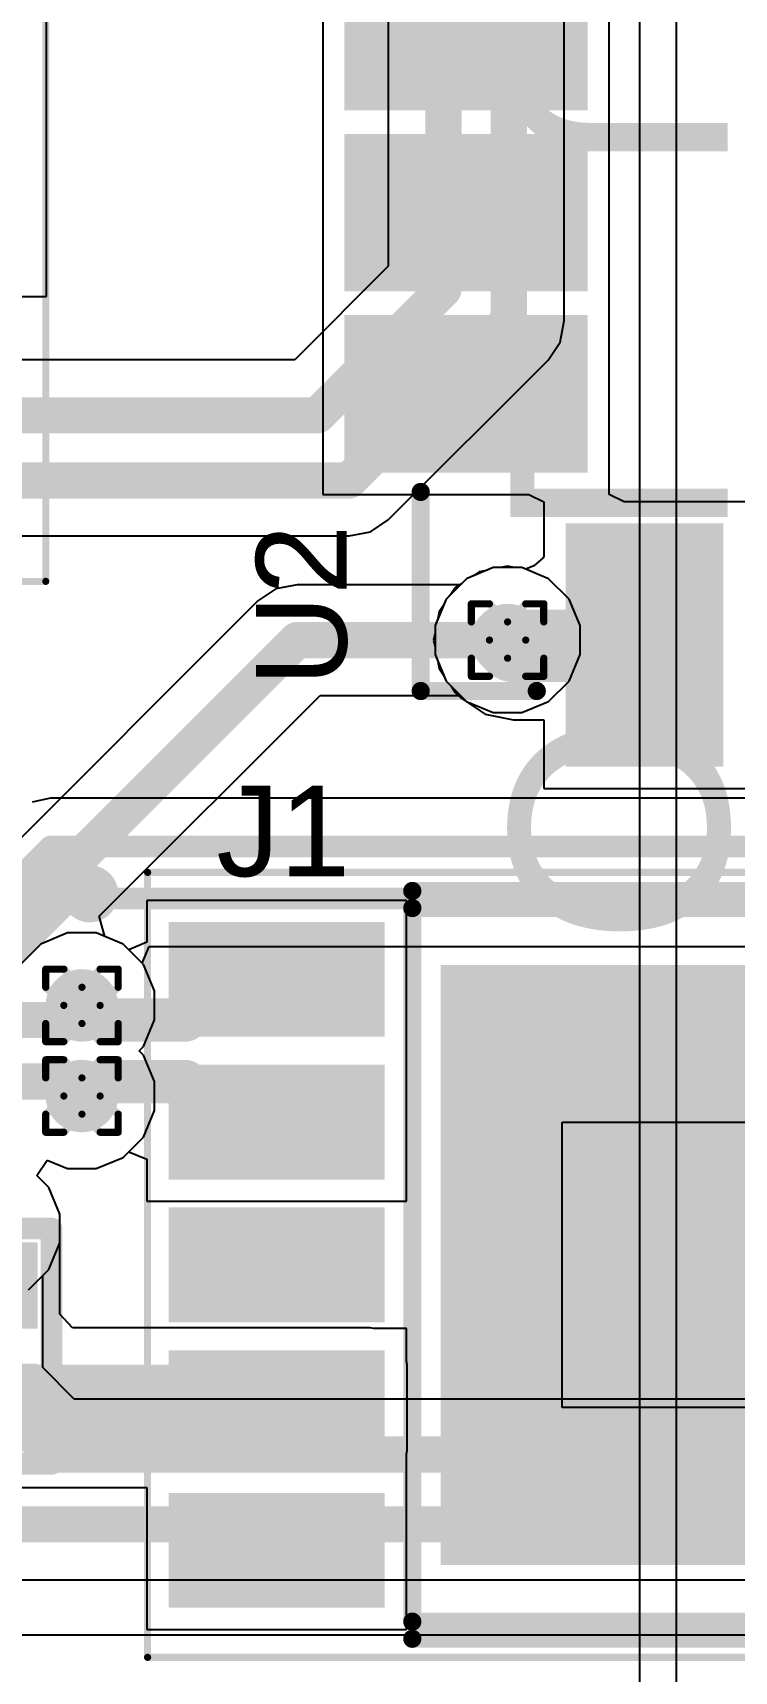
# Model space of a CAD drawing. Header units: inches. Extents: x -13 to 366, y -4 to 120.
# Drawn here: x 10.19 to 15.11, y 12.15 to 23.63 of the extents above; entities that cross this region are included whole.
import ezdxf

# ---------------------------------------------------------------- set-up
doc = ezdxf.new("R2010")
doc.units = ezdxf.units.IN
for name, color, linetype in [('Bottom Layer', 5, 'Continuous'), ('Bottom Overlay', 54, 'Continuous'), ('Drill Drawing', 1, 'Continuous'), ('GND', 16, 'Continuous'), ('Mechanical 15', 56, 'Continuous'), ('Mechanical 16', 56, 'Continuous'), ('Mechanical 4', 56, 'Continuous'), ('POWER', 76, 'Continuous'), ('Top Layer', 1, 'Continuous'), ('Top Overlay', 2, 'Continuous'), ('Top Paste', 8, 'Continuous'), ('Top Solder', 216, 'Continuous'), ('Via Holes', 16, 'Continuous')]:
    doc.layers.add(name, color=color, linetype=linetype)
doc.styles.add('Arial', font='', dxfattribs={"height": 0.2})
doc.styles.get('Arial').set_extended_font_data('Arial')

# ---------------------------------------------------------------- blocks, each defined once
blk = doc.blocks.new('41_SMD_M______12')
at = {"layer": 'Top Layer'}
for points in [[(8, -7.18), (9.5, -7.18), (9.5, -8.08), (8, -8.08)], [(4, -9.63), (4, -8.13), (4.9, -8.13), (4.9, -9.63)], [(5.27, -9.63), (5.27, -8.13), (6.17, -8.13), (6.17, -9.63)], [(6.54, -9.63), (6.54, -8.13), (7.44, -8.13), (7.44, -9.63)]]:
    blk.add_hatch(color=1, dxfattribs=at).paths.add_polyline_path(points)
at = {"layer": 'Top Paste'}
for points in [[(8, -7.18), (9.5, -7.18), (9.5, -8.08), (8, -8.08)], [(4, -9.63), (4, -8.13), (4.9, -8.13), (4.9, -9.63)], [(5.27, -9.63), (5.27, -8.13), (6.17, -8.13), (6.17, -9.63)], [(6.54, -9.63), (6.54, -8.13), (7.44, -8.13), (7.44, -9.63)]]:
    blk.add_hatch(color=8, dxfattribs=at).paths.add_polyline_path(points)
at = {"layer": 'Top Solder'}
for points in [[(7.898, -7.078), (9.602, -7.078), (9.602, -8.182), (7.898, -8.182)], [(3.898, -9.732), (3.898, -8.028), (5.002, -8.028), (5.002, -9.732)], [(5.168, -9.732), (5.168, -8.028), (6.272, -8.028), (6.272, -9.732)], [(6.438, -9.732), (6.438, -8.028), (7.542, -8.028), (7.542, -9.732)]]:
    blk.add_hatch(color=216, dxfattribs=at).paths.add_polyline_path(points)
at = {"layer": 'Top Overlay', "const_width": 0.127}
for points in [[(9.072, -9.197), (9.072, -8.384)], [(9.072, -9.197), (7.677, -9.197)]]:
    blk.add_lwpolyline(points, dxfattribs=at)
at = {"layer": 'Top Overlay', "const_width": 0.0635}
for points in [[(9.04, -8.384, 1), (9.104, -8.384, 1)], [(7.645, -9.197, 1), (7.709, -9.197, 1)], [(9.04, -9.197, 1), (9.104, -9.197, 1)], [(9.04, -9.197, 1), (9.104, -9.197, 1)]]:
    blk.add_lwpolyline(points, format="xyb", close=True, dxfattribs=at)
blk = doc.blocks.new('VREG_LM5017MR_NOPB_21')
at = {"layer": 'Mechanical 15', "const_width": 0.05}
for points in [[(3.725, 2.7), (-3.725, 2.7)], [(3.725, -2.7), (3.725, 2.7)]]:
    blk.add_lwpolyline(points, dxfattribs=at)
at = {"layer": 'Mechanical 15', "const_width": 0.025}
blk.add_lwpolyline([(3.712, 2.7, 1), (3.737, 2.7, 1)], format="xyb", close=True, dxfattribs=at)
blk.add_lwpolyline([(3.712, 2.7, 1), (3.737, 2.7, 1)], format="xyb", close=True, dxfattribs=at)
blk = doc.blocks.new('_SOP100P600X160_11N_24')
at = {"layer": 'Top Layer'}
for points in [[(-3.405, 2.3), (-2.095, 2.3), (-2.095, 1.7), (-3.405, 1.7)], [(2.095, 2.3), (3.405, 2.3), (3.405, 1.7), (2.095, 1.7)], [(-1.5, 2), (1.5, 2), (1.5, -2), (-1.5, -2)], [(-3.405, 1.3), (-2.095, 1.3), (-2.095, 0.7), (-3.405, 0.7)], [(2.095, 1.3), (3.405, 1.3), (3.405, 0.7), (2.095, 0.7)], [(-3.405, 0.3), (-2.095, 0.3), (-2.095, -0.3), (-3.405, -0.3)], [(2.095, 0.3), (3.405, 0.3), (3.405, -0.3), (2.095, -0.3)], [(-3.405, -0.7), (-2.095, -0.7), (-2.095, -1.3), (-3.405, -1.3)], [(2.095, -0.7), (3.405, -0.7), (3.405, -1.3), (2.095, -1.3)], [(-3.405, -1.7), (-2.095, -1.7), (-2.095, -2.3), (-3.405, -2.3)], [(2.095, -1.7), (3.405, -1.7), (3.405, -2.3), (2.095, -2.3)]]:
    blk.add_hatch(color=1, dxfattribs=at).paths.add_polyline_path(points)
at = {"layer": 'Top Paste'}
for points in [[(-3.405, 2.3), (-2.095, 2.3), (-2.095, 1.7), (-3.405, 1.7)], [(2.095, 2.3), (3.405, 2.3), (3.405, 1.7), (2.095, 1.7)], [(-1.5, 2), (1.5, 2), (1.5, -2), (-1.5, -2)], [(-3.405, 1.3), (-2.095, 1.3), (-2.095, 0.7), (-3.405, 0.7)], [(2.095, 1.3), (3.405, 1.3), (3.405, 0.7), (2.095, 0.7)], [(-3.405, 0.3), (-2.095, 0.3), (-2.095, -0.3), (-3.405, -0.3)], [(2.095, 0.3), (3.405, 0.3), (3.405, -0.3), (2.095, -0.3)], [(-3.405, -0.7), (-2.095, -0.7), (-2.095, -1.3), (-3.405, -1.3)], [(2.095, -0.7), (3.405, -0.7), (3.405, -1.3), (2.095, -1.3)], [(-3.405, -1.7), (-2.095, -1.7), (-2.095, -2.3), (-3.405, -2.3)], [(2.095, -1.7), (3.405, -1.7), (3.405, -2.3), (2.095, -2.3)]]:
    blk.add_hatch(color=8, dxfattribs=at).paths.add_polyline_path(points)
at = {"layer": 'Top Solder'}
for points in [[(-3.507, 2.402), (-1.993, 2.402), (-1.993, 1.598), (-3.507, 1.598)], [(1.993, 2.402), (3.507, 2.402), (3.507, 1.598), (1.993, 1.598)], [(-1.602, 2.102), (1.602, 2.102), (1.602, -2.102), (-1.602, -2.102)], [(-3.507, 1.402), (-1.993, 1.402), (-1.993, 0.598), (-3.507, 0.598)], [(1.993, 1.402), (3.507, 1.402), (3.507, 0.598), (1.993, 0.598)], [(-3.507, 0.402), (-1.993, 0.402), (-1.993, -0.402), (-3.507, -0.402)], [(1.993, 0.402), (3.507, 0.402), (3.507, -0.402), (1.993, -0.402)], [(-3.507, -0.598), (-1.993, -0.598), (-1.993, -1.402), (-3.507, -1.402)], [(1.993, -0.598), (3.507, -0.598), (3.507, -1.402), (1.993, -1.402)], [(-3.507, -1.598), (-1.993, -1.598), (-1.993, -2.402), (-3.507, -2.402)], [(1.993, -1.598), (3.507, -1.598), (3.507, -2.402), (1.993, -2.402)]]:
    blk.add_hatch(color=216, dxfattribs=at).paths.add_polyline_path(points)
at = {"layer": 'Mechanical 16', "const_width": 0.05}
for points in [[(-3.655, 2.75), (3.655, 2.75)], [(-3.655, -2.75), (-3.655, 2.75)], [(3.655, -2.75), (3.655, 2.75)], [(-3.655, -2.75), (3.655, -2.75)]]:
    blk.add_lwpolyline(points, dxfattribs=at)
at = {"layer": 'Mechanical 16', "const_width": 0.025}
for points in [[(-3.667, 2.75, 1), (-3.642, 2.75, 1)], [(-3.667, 2.75, 1), (-3.642, 2.75, 1)], [(3.642, 2.75, 1), (3.667, 2.75, 1)], [(3.642, 2.75, 1), (3.667, 2.75, 1)], [(-3.667, -2.75, 1), (-3.642, -2.75, 1)], [(-3.667, -2.75, 1), (-3.642, -2.75, 1)], [(3.642, -2.75, 1), (3.667, -2.75, 1)], [(3.642, -2.75, 1), (3.667, -2.75, 1)]]:
    blk.add_lwpolyline(points, format="xyb", close=True, dxfattribs=at)
at = {"layer": 'Mechanical 4'}
for points, const_width in [([(-3.96, 2.6, 1), (-4.16, 2.6, 1)], 0.2), ([(-3.96, 2.6, 1), (-4.16, 2.6, 1)], 0.2), ([(-4.21, 2.6, 1), (-4.11, 2.6, 1)], 0.1), ([(-4.21, 2.6, 1), (-4.11, 2.6, 1)], 0.1), ([(-4.01, 2.6, 1), (-3.91, 2.6, 1)], 0.1), ([(-4.01, 2.6, 1), (-3.91, 2.6, 1)], 0.1), ([(-1.832, 2.5, 1), (-1.768, 2.5, 1)], 0.0635), ([(-1.832, 2.5, 1), (-1.768, 2.5, 1)], 0.0635), ([(-1.832, 2.5, 1), (-1.768, 2.5, 1)], 0.0635), ([(-1.832, 2.5, 1), (-1.768, 2.5, 1)], 0.0635), ([(1.768, 2.5, 1), (1.832, 2.5, 1)], 0.0635), ([(1.768, 2.5, 1), (1.832, 2.5, 1)], 0.0635), ([(1.768, 2.5, 1), (1.832, 2.5, 1)], 0.0635), ([(1.768, 2.5, 1), (1.832, 2.5, 1)], 0.0635), ([(-1.832, -2.5, 1), (-1.768, -2.5, 1)], 0.0635), ([(-1.832, -2.5, 1), (-1.768, -2.5, 1)], 0.0635), ([(-1.832, -2.5, 1), (-1.768, -2.5, 1)], 0.0635), ([(-1.832, -2.5, 1), (-1.768, -2.5, 1)], 0.0635), ([(1.768, -2.5, 1), (1.832, -2.5, 1)], 0.0635), ([(1.768, -2.5, 1), (1.832, -2.5, 1)], 0.0635), ([(1.768, -2.5, 1), (1.832, -2.5, 1)], 0.0635), ([(1.768, -2.5, 1), (1.832, -2.5, 1)], 0.0635)]:
    blk.add_lwpolyline(points, format="xyb", close=True, dxfattribs=dict(at, const_width=const_width))
at = {"layer": 'Mechanical 4', "const_width": 0.127}
for points in [[(-1.8, 2.5), (1.8, 2.5)], [(-1.8, -2.5), (-1.8, 2.5)], [(-1.8, 2.5), (1.8, 2.5)], [(-1.8, -2.5), (-1.8, 2.5)], [(1.8, -2.5), (1.8, 2.5)], [(1.8, -2.5), (1.8, 2.5)], [(-1.8, -2.5), (1.8, -2.5)], [(-1.8, -2.5), (1.8, -2.5)]]:
    blk.add_lwpolyline(points, dxfattribs=at)
at = {"layer": 'Top Overlay'}
for points, const_width in [([(-3.96, 2.6, 1), (-4.16, 2.6, 1)], 0.2), ([(-4.21, 2.6, 1), (-4.11, 2.6, 1)], 0.1), ([(-4.01, 2.6, 1), (-3.91, 2.6, 1)], 0.1), ([(-1.832, 2.62, 1), (-1.768, 2.62, 1)], 0.0635), ([(1.768, 2.62, 1), (1.832, 2.62, 1)], 0.0635), ([(-1.832, -2.62, 1), (-1.768, -2.62, 1)], 0.0635), ([(1.768, -2.62, 1), (1.832, -2.62, 1)], 0.0635)]:
    blk.add_lwpolyline(points, format="xyb", close=True, dxfattribs=dict(at, const_width=const_width))
at = {"layer": 'Top Overlay', "const_width": 0.127}
for points in [[(-1.8, 2.62), (1.8, 2.62)], [(-1.8, -2.62), (1.8, -2.62)]]:
    blk.add_lwpolyline(points, dxfattribs=at)
at = {"layer": 'Top Paste'}
for p, q in [((-0.75, -1), (-0.75, 1)), ((-0.75, 1), (0.75, 1)), ((0.75, 1), (0.75, -1)), ((0.75, -1), (-0.75, -1))]:
    blk.add_line(p, q, dxfattribs=at)
blk = doc.blocks.new('R_0402_L_49')
at = {"layer": 'Top Layer'}
for points in [[(-0.6, 0.25), (-0.2, 0.25), (-0.2, -0.25), (-0.6, -0.25)], [(0.25, 0.25), (0.65, 0.25), (0.65, -0.25), (0.25, -0.25)]]:
    blk.add_hatch(color=1, dxfattribs=at).paths.add_polyline_path(points)
at = {"layer": 'Top Paste'}
for points in [[(-0.6, 0.25), (-0.2, 0.25), (-0.2, -0.25), (-0.6, -0.25)], [(0.25, 0.25), (0.65, 0.25), (0.65, -0.25), (0.25, -0.25)]]:
    blk.add_hatch(color=8, dxfattribs=at).paths.add_polyline_path(points)
at = {"layer": 'Top Solder'}
for points in [[(-0.702, 0.352), (-0.098, 0.352), (-0.098, -0.352), (-0.702, -0.352)], [(0.148, 0.352), (0.752, 0.352), (0.752, -0.352), (0.148, -0.352)]]:
    blk.add_hatch(color=216, dxfattribs=at).paths.add_polyline_path(points)
at = {"layer": 'Mechanical 15'}
for points, const_width in [([(0.127, 0, 1), (-0.127, 0, 1)], 0.0254), ([(-0.006, 0.2, 1), (0.006, 0.2, 1)], 0.0127), ([(-0.206, 0, 1), (-0.194, 0, 1)], 0.0127), ([(-0.133, 0, 1), (-0.121, 0, 1)], 0.0127), ([(0.121, 0, 1), (0.133, 0, 1)], 0.0127), ([(0.194, 0, 1), (0.206, 0, 1)], 0.0127), ([(-0.006, -0.2, 1), (0.006, -0.2, 1)], 0.0127)]:
    blk.add_lwpolyline(points, format="xyb", close=True, dxfattribs=dict(at, const_width=const_width))
at = {"layer": 'Mechanical 15', "const_width": 0.0254}
for points in [[(0, 0.2), (0, -0.2)], [(-0.2, 0), (0.2, 0)]]:
    blk.add_lwpolyline(points, dxfattribs=at)
at = {"layer": 'Top Overlay', "const_width": 0.152}
for points in [[(-0.8, 0.45), (0.85, 0.45)], [(-0.8, 0.45), (-0.8, -0.45)], [(0.85, 0.45), (0.85, -0.45)], [(-0.8, -0.45), (0.85, -0.45)]]:
    blk.add_lwpolyline(points, dxfattribs=at)
at = {"layer": 'Top Overlay', "const_width": 0.0762}
for points in [[(-0.838, 0.45, 1), (-0.762, 0.45, 1)], [(-0.838, 0.45, 1), (-0.762, 0.45, 1)], [(0.812, 0.45, 1), (0.888, 0.45, 1)], [(0.812, 0.45, 1), (0.888, 0.45, 1)], [(-0.838, -0.45, 1), (-0.762, -0.45, 1)], [(-0.838, -0.45, 1), (-0.762, -0.45, 1)], [(0.812, -0.45, 1), (0.888, -0.45, 1)], [(0.812, -0.45, 1), (0.888, -0.45, 1)]]:
    blk.add_lwpolyline(points, format="xyb", close=True, dxfattribs=at)

msp = doc.modelspace()

# ---------------------------------------------------------------- hatches: boundary and pattern name
at = {"layer": 'Bottom Layer'}
h = msp.add_hatch(color=5, dxfattribs=at)
edge = h.paths.add_edge_path()
edge.add_arc((13.519, 19.372), 0.254, 0, 360)
h = msp.add_hatch(color=5, dxfattribs=at)
edge = h.paths.add_edge_path()
edge.add_arc((10.537, 16.812), 0.254, 0, 360)
h = msp.add_hatch(color=5, dxfattribs=at)
edge = h.paths.add_edge_path()
edge.add_arc((10.537, 16.177), 0.254, 0, 360)
at = {"layer": 'GND'}
h = msp.add_hatch(color=16, dxfattribs=at)
edge = h.paths.add_edge_path()
edge.add_arc((13.519, 19.372), 0.254, 0, 360)
h = msp.add_hatch(color=16, dxfattribs=at)
edge = h.paths.add_edge_path()
edge.add_arc((10.537, 16.812), 0.254, 0, 360)
h = msp.add_hatch(color=16, dxfattribs=at)
edge = h.paths.add_edge_path()
edge.add_arc((10.537, 16.177), 0.254, 0, 360)
at = {"layer": 'POWER'}
h = msp.add_hatch(color=76, dxfattribs=at)
edge = h.paths.add_edge_path()
edge.add_arc((13.519, 19.372), 0.254, 0, 360)
h = msp.add_hatch(color=76, dxfattribs=at)
edge = h.paths.add_edge_path()
edge.add_arc((10.537, 16.812), 0.254, 0, 360)
h = msp.add_hatch(color=76, dxfattribs=at)
edge = h.paths.add_edge_path()
edge.add_arc((10.537, 16.177), 0.254, 0, 360)
at = {"layer": 'Top Layer'}
h = msp.add_hatch(color=1, dxfattribs=at)
edge = h.paths.add_edge_path()
edge.add_arc((13.519, 19.372), 0.254, 0, 360)
h = msp.add_hatch(color=1, dxfattribs=at)
edge = h.paths.add_edge_path()
edge.add_arc((10.537, 16.812), 0.254, 0, 360)
h = msp.add_hatch(color=1, dxfattribs=at)
edge = h.paths.add_edge_path()
edge.add_arc((10.537, 16.177), 0.254, 0, 360)
msp.add_hatch(color=1, dxfattribs=at).paths.add_polyline_path([(8.353, 13.694), (12.557, 13.694), (12.557, 14.294), (8.353, 14.294)])
at = {"layer": 'Via Holes'}
h = msp.add_hatch(color=7, dxfattribs=at)
edge = h.paths.add_edge_path()
edge.add_arc((13.519, 19.372), 0.127, 0, 360)
h = msp.add_hatch(color=7, dxfattribs=at)
edge = h.paths.add_edge_path()
edge.add_arc((10.537, 16.812), 0.127, 0, 360)
h = msp.add_hatch(color=7, dxfattribs=at)
edge = h.paths.add_edge_path()
edge.add_arc((10.537, 16.177), 0.127, 0, 360)

# ---------------------------------------------------------------- linework, layer by layer
at = {"layer": 'Bottom Layer'}
for p, q in [((13.917, 21.609), (13.917, 36.057)), ((12.682, 24.616), (12.682, 21.991)), ((12.682, 21.991), (12.028, 21.336)), ((13.887, 21.46), (13.917, 21.609)), ((13.803, 21.334), (13.887, 21.46)), ((12.028, 21.336), (3.927, 21.336)), ((12.684, 20.215), (13.803, 21.334)), ((12.558, 20.131), (12.684, 20.215)), ((8.709, 20.102), (12.409, 20.102)), ((12.409, 20.102), (12.558, 20.131)), ((13.418, 19.88), (13.232, 19.802)), ((13.62, 19.88), (13.418, 19.88)), ((13.807, 19.802), (13.62, 19.88)), ((12.045, 19.76), (11.896, 19.73)), ((13.189, 19.76), (12.045, 19.76)), ((13.232, 19.802), (13.189, 19.76)), ((13.95, 19.659), (13.807, 19.802)), ((11.77, 19.646), (9.855, 17.731)), ((11.896, 19.73), (11.77, 19.646)), ((14.027, 19.473), (13.95, 19.659)), ((14.027, 19.271), (14.027, 19.473)), ((13.95, 19.084), (14.027, 19.271)), ((13.807, 18.941), (13.95, 19.084)), ((10.659, 17.437), (12.206, 18.983)), ((12.206, 18.983), (13.189, 18.983)), ((13.189, 18.983), (13.232, 18.941)), ((13.232, 18.941), (13.418, 18.864)), ((13.418, 18.864), (13.62, 18.864)), ((13.62, 18.864), (13.807, 18.941)), ((10.697, 17.295), (10.659, 17.437)), ((10.825, 17.242), (10.697, 17.295)), ((10.968, 17.099), (10.825, 17.242)), ((11.045, 16.913), (10.968, 17.099)), ((11.045, 16.71), (11.045, 16.913)), ((10.968, 16.524), (11.045, 16.71)), ((10.938, 16.494), (10.968, 16.524)), ((10.968, 16.464), (10.938, 16.494)), ((11.045, 16.278), (10.968, 16.464)), ((11.045, 16.075), (11.045, 16.278)), ((10.968, 15.889), (11.045, 16.075)), ((10.825, 15.746), (10.968, 15.889)), ((10.638, 15.669), (10.825, 15.746)), ((10.221, 15.62), (10.293, 15.728)), ((10.305, 15.536), (10.221, 15.62)), ((10.293, 15.728), (10.436, 15.669)), ((10.436, 15.669), (10.638, 15.669)), ((10.382, 15.35), (10.305, 15.536)), ((10.382, 15.148), (10.382, 15.35)), ((10.305, 14.961), (10.382, 15.148)), ((10.263, 14.919), (10.305, 14.961)), ((10.263, 14.274), (10.263, 14.919)), ((10.483, 14.054), (10.263, 14.274)), ((15.996, 14.054), (10.483, 14.054)), ((6.783, 12.788), (15.609, 12.788)), ((15.818, 12.399), (9.243, 12.399))]:
    msp.add_line(p, q, dxfattribs=at)
at = {"layer": 'Bottom Layer', "const_width": 0.254}
for points in [[(13.071, 21.83), (13.071, 36.53)], [(13.528, 21.609), (13.528, 36.218)], [(12.188, 20.947), (13.071, 21.83)], [(12.409, 20.49), (13.528, 21.609)], [(3.927, 20.947), (12.188, 20.947)], [(4.178, 20.49), (12.409, 20.49)], [(10.016, 17.343), (12.045, 19.372)], [(12.045, 19.372), (13.519, 19.372)], [(10.381, 16.71), (10.482, 16.812)], [(10.482, 16.812), (10.537, 16.812)], [(4.756, 16.71), (10.381, 16.71)], [(4.935, 16.278), (10.381, 16.278)], [(10.381, 16.278), (10.482, 16.177)], [(10.482, 16.177), (10.537, 16.177)], [(9.874, 14.113), (10.322, 13.665)], [(10.322, 13.665), (15.996, 13.665)], [(6.453, 13.176), (15.77, 13.176)]]:
    msp.add_lwpolyline(points, dxfattribs=at)
at = {"layer": 'Bottom Layer', "const_width": 0.127}
for points in [[(13.007, 21.83, 1), (13.134, 21.83, 1)], [(13.007, 21.83, 1), (13.134, 21.83, 1)], [(13.465, 21.609, 1), (13.592, 21.609, 1)], [(13.465, 21.609, 1), (13.592, 21.609, 1)], [(12.125, 20.947, 1), (12.252, 20.947, 1)], [(12.125, 20.947, 1), (12.252, 20.947, 1)], [(12.346, 20.49, 1), (12.473, 20.49, 1)], [(12.346, 20.49, 1), (12.473, 20.49, 1)], [(11.981, 19.372, 1), (12.108, 19.372, 1)], [(11.981, 19.372, 1), (12.108, 19.372, 1)], [(13.456, 19.372, 1), (13.583, 19.372, 1)], [(10.419, 16.812, 1), (10.546, 16.812, 1)], [(10.419, 16.812, 1), (10.546, 16.812, 1)], [(10.474, 16.812, 1), (10.601, 16.812, 1)], [(10.317, 16.71, 1), (10.444, 16.71, 1)], [(10.317, 16.71, 1), (10.444, 16.71, 1)], [(10.317, 16.278, 1), (10.444, 16.278, 1)], [(10.317, 16.278, 1), (10.444, 16.278, 1)], [(10.419, 16.177, 1), (10.546, 16.177, 1)], [(10.419, 16.177, 1), (10.546, 16.177, 1)], [(10.474, 16.177, 1), (10.601, 16.177, 1)], [(10.259, 13.665, 1), (10.386, 13.665, 1)], [(10.259, 13.665, 1), (10.386, 13.665, 1)]]:
    msp.add_lwpolyline(points, format="xyb", close=True, dxfattribs=at)
at = {"layer": 'Drill Drawing', "const_width": 0.0508}
for points in [[(13.265, 19.499), (13.265, 19.626)], [(13.265, 19.626), (13.392, 19.626)], [(13.392, 19.626), (13.519, 19.499)], [(13.519, 19.499), (13.646, 19.626)], [(13.646, 19.626), (13.773, 19.626)], [(13.773, 19.499), (13.773, 19.626)], [(13.265, 19.499), (13.392, 19.372)], [(13.646, 19.372), (13.773, 19.499)], [(13.265, 19.245), (13.392, 19.372)], [(13.646, 19.372), (13.773, 19.245)], [(13.265, 19.118), (13.265, 19.245)], [(13.392, 19.118), (13.519, 19.245)], [(13.519, 19.245), (13.646, 19.118)], [(13.773, 19.118), (13.773, 19.245)], [(13.265, 19.118), (13.392, 19.118)], [(13.646, 19.118), (13.773, 19.118)], [(10.283, 16.939), (10.283, 17.066)], [(10.283, 17.066), (10.41, 17.066)], [(10.41, 17.066), (10.537, 16.939)], [(10.537, 16.939), (10.664, 17.066)], [(10.664, 17.066), (10.791, 17.066)], [(10.791, 16.939), (10.791, 17.066)], [(10.283, 16.939), (10.41, 16.812)], [(10.664, 16.812), (10.791, 16.939)], [(10.283, 16.685), (10.41, 16.812)], [(10.664, 16.812), (10.791, 16.685)], [(10.283, 16.558), (10.283, 16.685)], [(10.41, 16.558), (10.537, 16.685)], [(10.537, 16.685), (10.664, 16.558)], [(10.791, 16.558), (10.791, 16.685)], [(10.283, 16.558), (10.41, 16.558)], [(10.664, 16.558), (10.791, 16.558)], [(10.283, 16.304), (10.283, 16.431)], [(10.283, 16.431), (10.41, 16.431)], [(10.41, 16.431), (10.537, 16.304)], [(10.537, 16.304), (10.664, 16.431)], [(10.664, 16.431), (10.791, 16.431)], [(10.791, 16.304), (10.791, 16.431)], [(10.283, 16.304), (10.41, 16.177)], [(10.664, 16.177), (10.791, 16.304)], [(10.283, 16.05), (10.41, 16.177)], [(10.664, 16.177), (10.791, 16.05)], [(10.283, 15.923), (10.283, 16.05)], [(10.41, 15.923), (10.537, 16.05)], [(10.537, 16.05), (10.664, 15.923)], [(10.791, 15.923), (10.791, 16.05)], [(10.283, 15.923), (10.41, 15.923)], [(10.664, 15.923), (10.791, 15.923)]]:
    msp.add_lwpolyline(points, dxfattribs=at)
at = {"layer": 'Drill Drawing', "const_width": 0.0254}
for points in [[(13.253, 19.626, 1), (13.278, 19.626, 1)], [(13.253, 19.626, 1), (13.278, 19.626, 1)], [(13.38, 19.626, 1), (13.405, 19.626, 1)], [(13.38, 19.626, 1), (13.405, 19.626, 1)], [(13.634, 19.626, 1), (13.659, 19.626, 1)], [(13.634, 19.626, 1), (13.659, 19.626, 1)], [(13.761, 19.626, 1), (13.786, 19.626, 1)], [(13.761, 19.626, 1), (13.786, 19.626, 1)], [(13.253, 19.499, 1), (13.278, 19.499, 1)], [(13.253, 19.499, 1), (13.278, 19.499, 1)], [(13.507, 19.499, 1), (13.532, 19.499, 1)], [(13.507, 19.499, 1), (13.532, 19.499, 1)], [(13.761, 19.499, 1), (13.786, 19.499, 1)], [(13.761, 19.499, 1), (13.786, 19.499, 1)], [(13.38, 19.372, 1), (13.405, 19.372, 1)], [(13.38, 19.372, 1), (13.405, 19.372, 1)], [(13.634, 19.372, 1), (13.659, 19.372, 1)], [(13.634, 19.372, 1), (13.659, 19.372, 1)], [(13.253, 19.245, 1), (13.278, 19.245, 1)], [(13.253, 19.245, 1), (13.278, 19.245, 1)], [(13.507, 19.245, 1), (13.532, 19.245, 1)], [(13.507, 19.245, 1), (13.532, 19.245, 1)], [(13.761, 19.245, 1), (13.786, 19.245, 1)], [(13.761, 19.245, 1), (13.786, 19.245, 1)], [(13.253, 19.118, 1), (13.278, 19.118, 1)], [(13.253, 19.118, 1), (13.278, 19.118, 1)], [(13.38, 19.118, 1), (13.405, 19.118, 1)], [(13.38, 19.118, 1), (13.405, 19.118, 1)], [(13.634, 19.118, 1), (13.659, 19.118, 1)], [(13.634, 19.118, 1), (13.659, 19.118, 1)], [(13.761, 19.118, 1), (13.786, 19.118, 1)], [(13.761, 19.118, 1), (13.786, 19.118, 1)], [(10.271, 17.066, 1), (10.296, 17.066, 1)], [(10.271, 17.066, 1), (10.296, 17.066, 1)], [(10.398, 17.066, 1), (10.423, 17.066, 1)], [(10.398, 17.066, 1), (10.423, 17.066, 1)], [(10.652, 17.066, 1), (10.677, 17.066, 1)], [(10.652, 17.066, 1), (10.677, 17.066, 1)], [(10.779, 17.066, 1), (10.804, 17.066, 1)], [(10.779, 17.066, 1), (10.804, 17.066, 1)], [(10.271, 16.939, 1), (10.296, 16.939, 1)], [(10.271, 16.939, 1), (10.296, 16.939, 1)], [(10.525, 16.939, 1), (10.55, 16.939, 1)], [(10.525, 16.939, 1), (10.55, 16.939, 1)], [(10.779, 16.939, 1), (10.804, 16.939, 1)], [(10.779, 16.939, 1), (10.804, 16.939, 1)], [(10.398, 16.812, 1), (10.423, 16.812, 1)], [(10.398, 16.812, 1), (10.423, 16.812, 1)], [(10.652, 16.812, 1), (10.677, 16.812, 1)], [(10.652, 16.812, 1), (10.677, 16.812, 1)], [(10.271, 16.685, 1), (10.296, 16.685, 1)], [(10.271, 16.685, 1), (10.296, 16.685, 1)], [(10.525, 16.685, 1), (10.55, 16.685, 1)], [(10.525, 16.685, 1), (10.55, 16.685, 1)], [(10.779, 16.685, 1), (10.804, 16.685, 1)], [(10.779, 16.685, 1), (10.804, 16.685, 1)], [(10.271, 16.558, 1), (10.296, 16.558, 1)], [(10.271, 16.558, 1), (10.296, 16.558, 1)], [(10.398, 16.558, 1), (10.423, 16.558, 1)], [(10.398, 16.558, 1), (10.423, 16.558, 1)], [(10.652, 16.558, 1), (10.677, 16.558, 1)], [(10.652, 16.558, 1), (10.677, 16.558, 1)], [(10.779, 16.558, 1), (10.804, 16.558, 1)], [(10.779, 16.558, 1), (10.804, 16.558, 1)], [(10.271, 16.431, 1), (10.296, 16.431, 1)], [(10.271, 16.431, 1), (10.296, 16.431, 1)], [(10.398, 16.431, 1), (10.423, 16.431, 1)], [(10.398, 16.431, 1), (10.423, 16.431, 1)], [(10.652, 16.431, 1), (10.677, 16.431, 1)], [(10.652, 16.431, 1), (10.677, 16.431, 1)], [(10.779, 16.431, 1), (10.804, 16.431, 1)], [(10.779, 16.431, 1), (10.804, 16.431, 1)], [(10.271, 16.304, 1), (10.296, 16.304, 1)], [(10.271, 16.304, 1), (10.296, 16.304, 1)], [(10.525, 16.304, 1), (10.55, 16.304, 1)], [(10.525, 16.304, 1), (10.55, 16.304, 1)], [(10.779, 16.304, 1), (10.804, 16.304, 1)], [(10.779, 16.304, 1), (10.804, 16.304, 1)], [(10.398, 16.177, 1), (10.423, 16.177, 1)], [(10.398, 16.177, 1), (10.423, 16.177, 1)], [(10.652, 16.177, 1), (10.677, 16.177, 1)], [(10.652, 16.177, 1), (10.677, 16.177, 1)], [(10.271, 16.05, 1), (10.296, 16.05, 1)], [(10.271, 16.05, 1), (10.296, 16.05, 1)], [(10.525, 16.05, 1), (10.55, 16.05, 1)], [(10.525, 16.05, 1), (10.55, 16.05, 1)], [(10.779, 16.05, 1), (10.804, 16.05, 1)], [(10.779, 16.05, 1), (10.804, 16.05, 1)], [(10.271, 15.923, 1), (10.296, 15.923, 1)], [(10.271, 15.923, 1), (10.296, 15.923, 1)], [(10.398, 15.923, 1), (10.423, 15.923, 1)], [(10.398, 15.923, 1), (10.423, 15.923, 1)], [(10.652, 15.923, 1), (10.677, 15.923, 1)], [(10.652, 15.923, 1), (10.677, 15.923, 1)], [(10.779, 15.923, 1), (10.804, 15.923, 1)], [(10.779, 15.923, 1), (10.804, 15.923, 1)]]:
    msp.add_lwpolyline(points, format="xyb", close=True, dxfattribs=at)
at = {"layer": 'GND'}
for p, q in [((13.418, 19.88), (13.232, 19.802)), ((13.62, 19.88), (13.418, 19.88)), ((13.807, 19.802), (13.62, 19.88)), ((13.232, 19.802), (13.089, 19.659)), ((13.95, 19.659), (13.807, 19.802)), ((13.089, 19.659), (13.011, 19.473)), ((14.027, 19.473), (13.95, 19.659)), ((13.011, 19.473), (13.011, 19.271)), ((14.027, 19.271), (14.027, 19.473)), ((13.011, 19.271), (13.089, 19.084)), ((13.95, 19.084), (14.027, 19.271)), ((13.089, 19.084), (13.232, 18.941)), ((13.807, 18.941), (13.95, 19.084)), ((13.232, 18.941), (13.418, 18.864)), ((13.418, 18.864), (13.62, 18.864)), ((13.62, 18.864), (13.807, 18.941)), ((10.317, 18.263), (10.188, 18.237)), ((21.602, 18.263), (10.317, 18.263)), ((10.96, 17.107), (11.008, 17.225)), ((11.008, 17.225), (17.826, 17.225)), ((10.968, 17.099), (10.96, 17.107)), ((11.045, 16.913), (10.968, 17.099)), ((11.045, 16.71), (11.045, 16.913)), ((10.968, 16.524), (11.045, 16.71)), ((10.938, 16.494), (10.968, 16.524)), ((10.968, 16.464), (10.938, 16.494)), ((11.045, 16.278), (10.968, 16.464)), ((11.045, 16.075), (11.045, 16.278)), ((10.968, 15.889), (11.045, 16.075)), ((10.825, 15.746), (10.968, 15.889)), ((10.638, 15.669), (10.825, 15.746)), ((10.221, 15.62), (10.293, 15.728)), ((10.305, 15.536), (10.221, 15.62)), ((10.293, 15.728), (10.436, 15.669)), ((10.436, 15.669), (10.638, 15.669)), ((10.382, 15.35), (10.305, 15.536)), ((10.382, 15.148), (10.382, 15.35)), ((10.305, 14.961), (10.382, 15.148)), ((10.162, 14.818), (10.305, 14.961))]:
    msp.add_line(p, q, dxfattribs=at)
at = {"layer": 'GND', "const_width": 0.152}
for points in [[(9.084, 16.693), (10.317, 17.926)], [(10.317, 17.926), (21.816, 17.926)], [(9.241, 16.337), (10.466, 17.561)], [(10.466, 17.561), (22.721, 17.561)]]:
    msp.add_lwpolyline(points, dxfattribs=at)
at = {"layer": 'GND', "const_width": 0.0762}
for points in [[(10.279, 17.926, 1), (10.355, 17.926, 1)], [(10.279, 17.926, 1), (10.355, 17.926, 1)], [(10.428, 17.561, 1), (10.504, 17.561, 1)], [(10.428, 17.561, 1), (10.504, 17.561, 1)]]:
    msp.add_lwpolyline(points, format="xyb", close=True, dxfattribs=at)
at = {"layer": 'POWER'}
for p, q in [((14.443, 28.659), (14.443, 10.42)), ((14.702, 10.42), (14.702, 28.659)), ((13.418, 19.88), (13.232, 19.802)), ((13.62, 19.88), (13.418, 19.88)), ((13.807, 19.802), (13.62, 19.88)), ((13.232, 19.802), (13.089, 19.659)), ((13.95, 19.659), (13.807, 19.802)), ((13.089, 19.659), (13.011, 19.473)), ((14.027, 19.473), (13.95, 19.659)), ((13.011, 19.473), (13.011, 19.271)), ((14.027, 19.271), (14.027, 19.473)), ((13.011, 19.271), (13.089, 19.084)), ((13.95, 19.084), (14.027, 19.271)), ((13.089, 19.084), (13.232, 18.941)), ((13.807, 18.941), (13.95, 19.084)), ((13.232, 18.941), (13.418, 18.864)), ((13.418, 18.864), (13.62, 18.864)), ((13.62, 18.864), (13.807, 18.941)), ((10.25, 17.242), (10.107, 17.099)), ((10.436, 17.32), (10.25, 17.242)), ((10.638, 17.32), (10.436, 17.32)), ((10.825, 17.242), (10.638, 17.32)), ((10.968, 17.099), (10.825, 17.242)), ((11.045, 16.913), (10.968, 17.099)), ((11.045, 16.71), (11.045, 16.913)), ((10.968, 16.524), (11.045, 16.71)), ((10.938, 16.494), (10.968, 16.524)), ((10.968, 16.464), (10.938, 16.494)), ((11.045, 16.278), (10.968, 16.464)), ((11.045, 16.075), (11.045, 16.278)), ((10.968, 15.889), (11.045, 16.075)), ((10.825, 15.746), (10.968, 15.889)), ((10.638, 15.669), (10.825, 15.746)), ((10.221, 15.62), (10.293, 15.728)), ((10.305, 15.536), (10.221, 15.62)), ((10.293, 15.728), (10.436, 15.669)), ((10.436, 15.669), (10.638, 15.669)), ((10.382, 15.35), (10.305, 15.536)), ((10.382, 15.148), (10.382, 15.35)), ((10.305, 14.961), (10.382, 15.148)), ((10.162, 14.818), (10.305, 14.961))]:
    msp.add_line(p, q, dxfattribs=at)
at = {"layer": 'Top Layer'}
for p, q in [((10.288, 21.779), (10.288, 25.237)), ((12.224, 24.389), (12.224, 22.933)), ((14.232, 22.933), (14.232, 24.203)), ((12.224, 22.933), (12.224, 21.663)), ((14.232, 21.663), (14.232, 22.933)), ((10.11, 21.779), (10.288, 21.779)), ((12.224, 21.663), (12.224, 20.393)), ((14.232, 20.468), (14.232, 21.663)), ((14.232, 20.393), (14.232, 20.468)), ((12.224, 20.393), (13.669, 20.393)), ((13.669, 20.393), (13.774, 20.341)), ((13.774, 20.341), (13.774, 20.266)), ((14.337, 20.341), (14.232, 20.393)), ((30.422, 20.341), (14.337, 20.341)), ((13.774, 20.266), (13.774, 19.959)), ((13.418, 19.88), (13.371, 19.86)), ((13.469, 19.88), (13.418, 19.88)), ((13.519, 19.89), (13.469, 19.88)), ((13.569, 19.88), (13.519, 19.89)), ((13.62, 19.88), (13.569, 19.88)), ((13.647, 19.869), (13.62, 19.88)), ((13.703, 19.891), (13.647, 19.869)), ((13.769, 19.949), (13.703, 19.891)), ((13.774, 19.959), (13.769, 19.949)), ((13.196, 19.766), (13.153, 19.738)), ((13.232, 19.802), (13.196, 19.766)), ((13.279, 19.822), (13.232, 19.802)), ((13.321, 19.85), (13.279, 19.822)), ((13.371, 19.86), (13.321, 19.85)), ((13.089, 19.659), (13.069, 19.612)), ((13.125, 19.695), (13.089, 19.659)), ((13.153, 19.738), (13.125, 19.695)), ((13.031, 19.52), (13.011, 19.473)), ((13.041, 19.57), (13.031, 19.52)), ((13.069, 19.612), (13.041, 19.57)), ((13.011, 19.422), (13.001, 19.372)), ((13.011, 19.473), (13.011, 19.422)), ((13.001, 19.372), (13.011, 19.322)), ((13.011, 19.322), (13.011, 19.271)), ((13.011, 19.271), (13.031, 19.223)), ((13.031, 19.223), (13.041, 19.173)), ((13.041, 19.173), (13.069, 19.131)), ((13.069, 19.131), (13.089, 19.084)), ((13.089, 19.084), (13.125, 19.048)), ((13.125, 19.048), (13.153, 19.005)), ((13.153, 19.005), (13.194, 18.965)), ((13.194, 18.965), (13.362, 18.852)), ((13.362, 18.852), (13.56, 18.813)), ((13.56, 18.813), (13.774, 18.813)), ((13.774, 18.813), (13.774, 18.333)), ((13.774, 18.333), (21.601, 18.333)), ((12.811, 17.548), (10.993, 17.548)), ((10.993, 17.548), (10.993, 17.254)), ((12.811, 16.44), (12.811, 17.548)), ((10.25, 17.242), (10.107, 17.099)), ((10.436, 17.32), (10.25, 17.242)), ((10.638, 17.32), (10.436, 17.32)), ((10.825, 17.242), (10.638, 17.32)), ((10.866, 17.201), (10.825, 17.242)), ((10.993, 17.254), (10.866, 17.201)), ((12.811, 15.44), (12.811, 16.44)), ((10.638, 15.669), (10.825, 15.746)), ((10.825, 15.746), (10.866, 15.787)), ((10.866, 15.787), (10.993, 15.734)), ((10.993, 15.734), (10.993, 15.44)), ((10.221, 15.62), (10.293, 15.728)), ((10.305, 15.536), (10.221, 15.62)), ((10.293, 15.728), (10.436, 15.669)), ((10.436, 15.669), (10.638, 15.669)), ((10.382, 15.35), (10.305, 15.536)), ((10.993, 15.44), (12.811, 15.44)), ((10.382, 15.254), (10.382, 15.35)), ((10.383, 15.249), (10.382, 15.254)), ((10.383, 14.649), (10.383, 15.249)), ((10.472, 14.553), (10.383, 14.649)), ((12.557, 14.553), (10.472, 14.553)), ((12.582, 14.548), (12.557, 14.553)), ((12.811, 14.548), (12.582, 14.548)), ((12.811, 14.319), (12.811, 14.548)), ((12.816, 14.294), (12.811, 14.319)), ((12.816, 13.694), (12.816, 14.294)), ((12.811, 13.669), (12.816, 13.694)), ((12.811, 12.44), (12.811, 13.669)), ((8.832, 13.435), (10.993, 13.435)), ((10.993, 13.435), (10.993, 12.44)), ((10.993, 12.44), (12.811, 12.44))]:
    msp.add_line(p, q, dxfattribs=at)
for points, const_width in [([(13.519, 19.372), (13.56, 19.331)], 0.508), ([(13.56, 19.331), (14.472, 19.331)], 0.508), ([(14.472, 19.331), (14.478, 19.337)], 0.203), ([(11.263, 16.71), (11.547, 16.994)], 0.305), ([(11.547, 16.994), (11.902, 16.994)], 0.305), ([(10.537, 16.812), (10.592, 16.812)], 0.305), ([(10.592, 16.812), (10.694, 16.71)], 0.305), ([(10.694, 16.71), (11.263, 16.71)], 0.305), ([(10.592, 16.177), (10.694, 16.278)], 0.305), ([(10.694, 16.278), (11.263, 16.278)], 0.305), ([(11.263, 16.278), (11.547, 15.994)], 0.305), ([(10.537, 16.177), (10.592, 16.177)], 0.305), ([(11.547, 15.994), (11.902, 15.994)], 0.305)]:
    msp.add_lwpolyline(points, dxfattribs=dict(at, const_width=const_width))
for points, const_width in [([(13.392, 19.372, 1), (13.646, 19.372, 1)], 0.254), ([(13.433, 19.331, 1), (13.687, 19.331, 1)], 0.254), ([(13.433, 19.331, 1), (13.687, 19.331, 1)], 0.254), ([(14.345, 19.331, 1), (14.599, 19.331, 1)], 0.254), ([(14.421, 19.331, 1), (14.523, 19.331, 1)], 0.102), ([(14.427, 19.337, 1), (14.529, 19.337, 1)], 0.102), ([(11.471, 16.994, 1), (11.623, 16.994, 1)], 0.152), ([(11.471, 16.994, 1), (11.623, 16.994, 1)], 0.152), ([(11.826, 16.994, 1), (11.978, 16.994, 1)], 0.152), ([(10.461, 16.812, 1), (10.614, 16.812, 1)], 0.152), ([(10.516, 16.812, 1), (10.669, 16.812, 1)], 0.152), ([(10.516, 16.812, 1), (10.669, 16.812, 1)], 0.152), ([(10.618, 16.71, 1), (10.77, 16.71, 1)], 0.152), ([(10.618, 16.71, 1), (10.77, 16.71, 1)], 0.152), ([(11.187, 16.71, 1), (11.339, 16.71, 1)], 0.152), ([(11.187, 16.71, 1), (11.339, 16.71, 1)], 0.152), ([(10.618, 16.278, 1), (10.77, 16.278, 1)], 0.152), ([(10.618, 16.278, 1), (10.77, 16.278, 1)], 0.152), ([(11.187, 16.278, 1), (11.339, 16.278, 1)], 0.152), ([(11.187, 16.278, 1), (11.339, 16.278, 1)], 0.152), ([(10.461, 16.177, 1), (10.614, 16.177, 1)], 0.152), ([(10.516, 16.177, 1), (10.669, 16.177, 1)], 0.152), ([(10.516, 16.177, 1), (10.669, 16.177, 1)], 0.152), ([(11.471, 15.994, 1), (11.623, 15.994, 1)], 0.152), ([(11.471, 15.994, 1), (11.623, 15.994, 1)], 0.152), ([(11.826, 15.994, 1), (11.978, 15.994, 1)], 0.152)]:
    msp.add_lwpolyline(points, format="xyb", close=True, dxfattribs=dict(at, const_width=const_width))

# ---------------------------------------------------------------- block references
for name, p, rotation in [('41_SMD_M______12', (22.108, 28.087), 270), ('VREG_LM5017MR_NOPB_21', (7.584, 23.508), 270), ('R_0402_L_49', (9.874, 14.399), 90)]:
    msp.add_blockref(name, p, dxfattribs=dict(rotation=rotation))
msp.add_blockref('_SOP100P600X160_11N_24', (14.652, 14.994))

# ---------------------------------------------------------------- texts
at = {"layer": 'Bottom Overlay', "style": 'Arial', "text_generation_flag": 2}
for s, p in [('U', (13.538, 22.633)), ('L', (13.538, 20.059)), ('O', (13.538, 17.23)), ('S', (13.538, 14.401))]:
    msp.add_text(s, height=1.524, rotation=270, dxfattribs=at).set_placement(p)
at = {"layer": 'Top Overlay', "style": 'Arial'}
msp.add_text('U2', height=0.635, rotation=90, dxfattribs=at).set_placement((12.392, 19.047))
msp.add_text('J1', height=0.635, dxfattribs=at).set_placement((11.479, 17.717))

doc.saveas('drawing.dxf')
